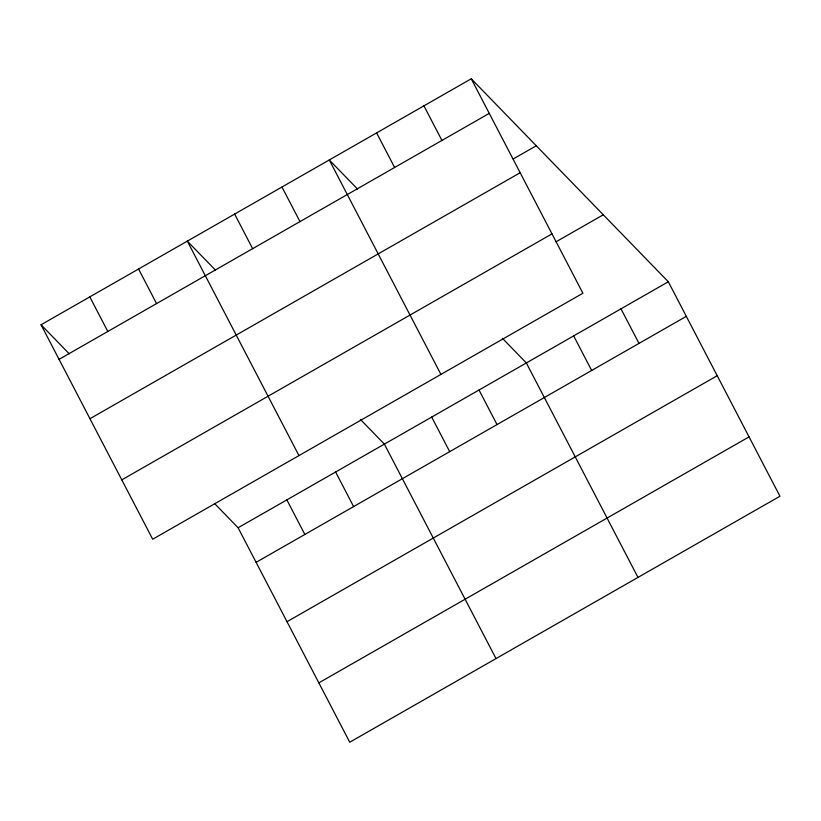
<?xml version="1.0" encoding="UTF-8"?>
<svg xmlns="http://www.w3.org/2000/svg" width="821" height="821" viewBox="0 0 821 821"><rect width="100%" height="100%" fill="white"/><g stroke="black" fill="none" stroke-linecap="round" stroke-linejoin="round"><path stroke-width="1.23" d="M471.254 78.785L582.9 293.241L152.685 539.223L41.05 324.767L471.254 78.785L668.315 281.777L779.95 496.233L349.746 742.215L238.1 527.759L214.999 503.961M59.05 359.352L489.265 113.37M513.176 158.987L536.287 145.769M89.951 418.71L520.165 172.728M121.785 479.864L551.999 233.882M555.961 241.846L603.281 214.784M238.1 527.759L668.315 281.777M256.101 562.334L686.315 316.352M287.001 621.692L717.215 375.71M318.846 682.856L749.05 436.875M357.525 189.046L329.293 159.962L440.928 374.417M502.38 338.273L526.343 362.944L637.979 577.409M215.554 270.222L187.321 241.138L298.957 455.593M360.419 419.439L384.372 444.12L496.007 658.575M41.05 324.767L69.282 353.851M620.984 308.829L638.995 343.414M573.663 335.892L591.664 370.476M423.934 105.847L441.934 140.432M376.613 132.899L394.614 167.484M479.023 390.006L497.023 424.59M431.692 417.058L449.692 451.642M281.962 187.014L299.973 221.598M234.642 214.076L252.642 248.66M335.615 472.003L353.615 506.578M286.857 499.876L304.858 534.461M138.564 269.011L156.565 303.596M89.807 296.894L107.808 331.479"/></g></svg>
